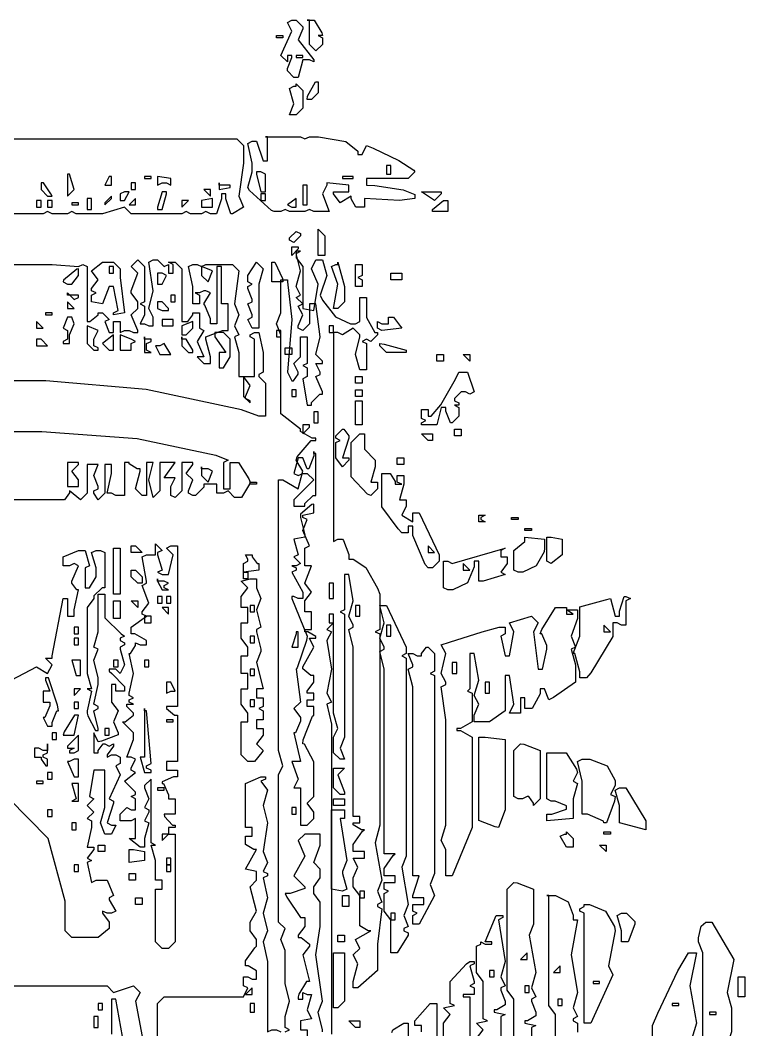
# Model space of a CAD drawing. Extents: x 97 to 264, y 28 to 329.
# Drawn here: x 252.47 to 264.09, y 194.24 to 210.43 of the extents above; entities that cross this region are included whole.
import ezdxf

# ---------------------------------------------------------------- set-up
doc = ezdxf.new("R2010")
doc.units = 0
doc.header["$MEASUREMENT"] = 0

msp = doc.modelspace()

# ---------------------------------------------------------------- linework, layer by layer
at = {"color": 32}
for points in [[(256.892, 210.432), (256.999, 210.326), (256.999, 210.292), (256.928, 210.115), (257.175, 209.797), (257.175, 209.762), (257.105, 209.797), (256.999, 209.797), (256.928, 209.514), (256.858, 209.514), (256.752, 209.62), (256.752, 209.656), (256.822, 209.833), (256.822, 209.867), (256.752, 209.867), (256.752, 209.762), (256.646, 209.867), (256.822, 210.256), (256.752, 210.396), (256.822, 210.432), (256.892, 210.432)], [(257.069, 210.432), (257.139, 210.432), (257.183, 210.432), (257.306, 210.229), (257.315, 210.185), (257.245, 210.185), (257.315, 210.149), (257.315, 210.043), (257.211, 209.939), (257.105, 210.043), (257.105, 210.432), (257.069, 210.432)], [(256.576, 210.185), (256.682, 210.185), (256.682, 210.149), (256.576, 210.149), (256.576, 210.185)], [(256.892, 209.833), (256.999, 209.833), (256.999, 209.867), (256.892, 209.867), (256.892, 209.833)], [(256.892, 209.41), (256.999, 209.303), (256.999, 209.021), (256.892, 208.915), (256.786, 208.915), (256.858, 209.091), (256.786, 209.338), (256.858, 209.374), (256.892, 209.374), (256.892, 209.41)], [(257.245, 209.444), (257.245, 209.267), (257.139, 209.161), (257.069, 209.161), (257.077, 209.215), (257.203, 209.444), (257.245, 209.444)], [(256.399, 208.562), (256.963, 208.562), (257.035, 208.528), (257.105, 208.562), (257.251, 208.562), (257.69, 208.487), (257.881, 208.332), (257.881, 208.279), (257.951, 208.279), (258.021, 208.421), (258.127, 208.377), (258.542, 208.183), (258.781, 208.025), (258.798, 207.998), (258.692, 207.892), (258.021, 207.892), (258.021, 207.786), (258.153, 207.778), (258.608, 207.712), (258.798, 207.636), (258.798, 207.61), (258.798, 207.574), (258.55, 207.54), (257.987, 207.574), (257.987, 207.433), (257.881, 207.433), (257.853, 207.433), (257.774, 207.566), (257.774, 207.61), (257.598, 207.504), (257.492, 207.646), (257.492, 207.68), (257.74, 207.68), (257.74, 207.786), (257.387, 207.822), (257.387, 207.786), (257.315, 207.646), (257.422, 207.363), (257.175, 207.363), (257.105, 207.397), (257.035, 207.363), (256.786, 207.363), (256.716, 207.397), (256.646, 207.363), (256.54, 207.363), (256.496, 207.381), (256.143, 207.698), (256.117, 207.75), (256.187, 207.998), (256.187, 208.139), (256.117, 208.456), (256.187, 208.492), (256.257, 208.492), (256.363, 208.175), (256.433, 208.175), (256.433, 208.562), (256.399, 208.562)], [(258.34, 207.963), (258.41, 207.963), (258.41, 208.103), (258.34, 208.103), (258.34, 207.963)], [(253.224, 207.927), (253.224, 207.61), (253.33, 207.716), (253.258, 207.963), (253.224, 207.963), (253.224, 207.927)], [(253.894, 207.927), (253.824, 207.786), (253.93, 207.786), (253.93, 207.927), (253.894, 207.927)], [(254.459, 207.892), (254.565, 207.892), (254.565, 207.927), (254.459, 207.927), (254.459, 207.892)], [(254.67, 207.927), (254.67, 207.786), (254.742, 207.822), (254.812, 207.822), (254.882, 207.786), (254.882, 207.892), (254.67, 207.927)], [(256.257, 207.998), (256.257, 207.963), (256.329, 207.68), (256.399, 207.68), (256.399, 207.963), (256.329, 207.998), (256.257, 207.998)], [(257.634, 207.892), (257.81, 207.892), (257.81, 207.927), (257.634, 207.927), (257.634, 207.892)], [(252.801, 207.822), (252.801, 207.716), (252.906, 207.61), (252.978, 207.61), (252.96, 207.646), (252.84, 207.822), (252.801, 207.822)], [(254.247, 207.822), (254.247, 207.716), (254.317, 207.716), (254.317, 207.822), (254.247, 207.822)], [(255.658, 207.822), (255.658, 207.716), (255.834, 207.75), (255.834, 207.786), (255.658, 207.786), (255.658, 207.822)], [(256.999, 207.469), (257.069, 207.469), (257.069, 207.786), (256.999, 207.786), (256.999, 207.469)], [(253.824, 207.504), (253.824, 207.469), (253.93, 207.574), (253.93, 207.61), (253.824, 207.504)], [(254.14, 207.68), (254.07, 207.646), (254.07, 207.54), (254.14, 207.54), (254.212, 207.68), (254.14, 207.68)], [(254.742, 207.68), (254.67, 207.433), (254.67, 207.397), (254.742, 207.397), (254.812, 207.646), (254.812, 207.68), (254.742, 207.68)], [(255.411, 207.716), (255.517, 207.61), (255.517, 207.716), (255.411, 207.716)], [(256.329, 207.54), (256.399, 207.54), (256.399, 207.646), (256.329, 207.646), (256.329, 207.54)], [(258.903, 207.68), (259.221, 207.68), (259.221, 207.646), (259.115, 207.54), (258.903, 207.68)], [(252.729, 207.433), (252.801, 207.433), (252.801, 207.54), (252.729, 207.54), (252.729, 207.433)], [(252.906, 207.433), (252.978, 207.433), (252.978, 207.54), (252.906, 207.54), (252.906, 207.433)], [(253.294, 207.469), (253.401, 207.469), (253.401, 207.504), (253.294, 207.504), (253.294, 207.469)], [(253.541, 207.397), (253.611, 207.397), (253.611, 207.574), (253.541, 207.574), (253.541, 207.397)], [(254.212, 207.469), (254.317, 207.469), (254.317, 207.574), (254.212, 207.469)], [(255.058, 207.54), (255.058, 207.433), (255.165, 207.54), (255.058, 207.54)], [(255.375, 207.54), (255.375, 207.433), (255.552, 207.433), (255.552, 207.574), (255.375, 207.54)], [(256.752, 207.469), (256.822, 207.433), (256.892, 207.433), (256.892, 207.574), (256.752, 207.469)], [(259.256, 207.54), (259.328, 207.54), (259.328, 207.363), (259.079, 207.363), (259.079, 207.397), (259.256, 207.54)], [(256.892, 207.045), (256.963, 207.01), (256.963, 206.974), (256.858, 206.868), (256.786, 206.904), (256.786, 206.94), (256.892, 207.045)], [(257.245, 207.081), (257.351, 206.974), (257.351, 206.658), (257.245, 206.658), (257.245, 207.081)], [(256.822, 206.798), (256.928, 206.798), (256.928, 206.764), (256.822, 206.658), (256.822, 206.798)], [(253.788, 206.551), (253.964, 206.551), (254.07, 206.445), (254.07, 206.305), (254.14, 205.74), (253.964, 205.705), (253.964, 205.74), (254.036, 205.776), (253.964, 206.163), (253.894, 206.163), (253.788, 205.882), (253.611, 205.916), (253.611, 206.022), (253.683, 206.058), (253.611, 206.092), (253.611, 206.128), (253.717, 206.269), (253.611, 206.411), (253.788, 206.551)], [(253.894, 206.375), (253.964, 206.375), (253.964, 206.481), (253.894, 206.481), (253.894, 206.375)], [(255.375, 206.481), (255.375, 206.339), (255.481, 206.235), (255.552, 206.411), (255.375, 206.481)], [(256.257, 206.551), (256.363, 206.445), (256.293, 206.199), (256.293, 205.493), (256.187, 205.493), (256.117, 205.633), (256.187, 205.669), (256.187, 205.705), (256.117, 205.882), (256.187, 205.916), (256.187, 205.952), (256.117, 206.128), (256.117, 206.163), (256.187, 206.199), (256.117, 206.235), (256.117, 206.339), (256.257, 206.551)], [(256.505, 206.551), (256.55, 206.551), (256.672, 206.288), (256.682, 206.235), (256.505, 206.235), (256.505, 206.551)], [(257.564, 206.551), (257.668, 206.163), (257.668, 205.916), (257.564, 205.81), (257.492, 205.81), (257.564, 206.199), (257.458, 206.481), (257.528, 206.515), (257.564, 206.515), (257.564, 206.551)], [(257.845, 206.515), (257.951, 206.515), (257.951, 206.339), (257.881, 206.305), (257.951, 206.269), (257.951, 206.163), (257.845, 206.163), (257.845, 206.515)], [(253.154, 206.235), (253.224, 206.199), (253.294, 206.199), (253.401, 206.339), (253.401, 206.445), (253.373, 206.437), (253.162, 206.261), (253.154, 206.235)], [(254.67, 206.375), (254.67, 206.199), (254.742, 206.199), (254.812, 206.339), (254.742, 206.375), (254.67, 206.375)], [(258.41, 206.375), (258.586, 206.375), (258.586, 206.269), (258.41, 206.269), (258.41, 206.375)], [(253.224, 206.058), (253.33, 205.952), (253.401, 205.986), (253.401, 206.022), (253.224, 206.022), (253.224, 206.058)], [(254.882, 205.916), (254.952, 205.916), (254.952, 206.022), (254.882, 206.022), (254.882, 205.916)], [(253.224, 205.916), (253.224, 205.81), (253.33, 205.81), (253.224, 205.916)], [(254.67, 205.916), (254.67, 205.81), (254.742, 205.776), (254.846, 205.776), (254.846, 205.81), (254.742, 205.916), (254.67, 205.916)], [(252.871, 205.705), (252.978, 205.705), (252.978, 205.74), (252.871, 205.74), (252.871, 205.705)], [(253.224, 205.669), (253.154, 205.493), (253.224, 205.457), (253.224, 205.317), (253.154, 205.281), (253.154, 205.246), (253.258, 205.246), (253.258, 205.387), (253.33, 205.563), (253.294, 205.669), (253.224, 205.669)], [(258.41, 205.669), (258.454, 205.669), (258.568, 205.521), (258.586, 205.493), (258.269, 205.457), (258.197, 205.493), (258.197, 205.599), (258.269, 205.563), (258.374, 205.563), (258.374, 205.669), (258.41, 205.669)], [(252.729, 205.599), (252.729, 205.493), (252.835, 205.493), (252.729, 205.599)], [(253.541, 205.529), (253.541, 205.246), (253.647, 205.14), (253.717, 205.14), (253.717, 205.176), (253.647, 205.21), (253.647, 205.317), (253.717, 205.457), (253.541, 205.529)], [(254.742, 205.529), (254.918, 205.529), (254.918, 205.633), (254.742, 205.633), (254.742, 205.529)], [(255.058, 205.529), (255.058, 205.387), (255.129, 205.387), (255.235, 205.493), (255.235, 205.599), (255.058, 205.529)], [(257.422, 205.423), (257.492, 205.423), (257.492, 205.529), (257.422, 205.529), (257.422, 205.423)], [(253.788, 205.246), (253.894, 205.14), (253.964, 205.14), (253.964, 205.387), (253.788, 205.246)], [(254.07, 205.387), (254.07, 205.14), (254.247, 205.14), (254.247, 205.246), (254.317, 205.281), (254.247, 205.317), (254.07, 205.387)], [(254.459, 205.353), (254.459, 205.104), (254.565, 205.104), (254.493, 205.14), (254.493, 205.246), (254.565, 205.281), (254.565, 205.317), (254.459, 205.317), (254.459, 205.353)], [(255.058, 205.353), (255.058, 205.21), (255.165, 205.104), (255.235, 205.104), (255.235, 205.14), (255.129, 205.317), (255.058, 205.317), (255.058, 205.353)], [(255.588, 205.387), (255.588, 205.353), (255.764, 205.104), (255.658, 205.104), (255.658, 204.858), (255.728, 204.858), (255.834, 205.034), (255.834, 205.317), (255.728, 205.423), (255.588, 205.423), (255.588, 205.387)], [(256.576, 205.353), (256.646, 205.353), (256.646, 205.457), (256.576, 205.457), (256.576, 205.353)], [(252.729, 205.317), (252.729, 205.21), (252.906, 205.21), (252.801, 205.317), (252.729, 205.317)], [(254.635, 205.21), (254.706, 205.07), (254.882, 205.07), (254.776, 205.246), (254.706, 205.21), (254.635, 205.21)], [(256.716, 205.176), (256.822, 205.176), (256.822, 205.07), (256.716, 205.07), (256.716, 205.176)], [(258.233, 205.246), (258.304, 205.238), (258.656, 205.139), (258.656, 205.104), (258.34, 205.104), (258.233, 205.21), (258.233, 205.246)], [(259.151, 205.07), (259.256, 205.07), (259.256, 204.964), (259.151, 204.964), (259.151, 205.07)], [(259.574, 205.07), (259.68, 205.07), (259.68, 204.964), (259.574, 205.07)], [(256.046, 204.717), (256.046, 204.399), (256.153, 204.294), (256.153, 204.329), (256.081, 204.365), (256.081, 204.399), (256.153, 204.575), (256.046, 204.717)], [(257.845, 204.717), (257.951, 204.717), (257.951, 204.611), (257.845, 204.611), (257.845, 204.717)], [(259.644, 204.788), (259.751, 204.471), (259.68, 204.435), (259.608, 204.471), (259.538, 204.471), (259.432, 204.365), (259.432, 204.329), (259.504, 204.294), (259.504, 204.258), (259.432, 204.258), (259.504, 204.222), (259.504, 204.082), (259.398, 203.976), (259.37, 203.976), (259.292, 204.162), (259.292, 204.222), (259.221, 204.222), (259.151, 203.942), (258.903, 203.942), (258.903, 203.976), (258.975, 204.012), (258.903, 204.046), (258.903, 204.188), (259.009, 204.188), (259.009, 204.082), (259.06, 204.082), (259.216, 204.264), (259.45, 204.673), (259.504, 204.788), (259.644, 204.788)], [(256.822, 204.505), (256.822, 204.399), (256.892, 204.399), (256.892, 204.505), (256.822, 204.505)], [(257.845, 204.505), (257.951, 204.505), (257.951, 204.399), (257.845, 204.399), (257.845, 204.505)], [(257.845, 204.329), (257.951, 204.329), (257.951, 203.942), (257.845, 203.942), (257.845, 204.329)], [(257.175, 203.976), (257.245, 203.976), (257.245, 204.152), (257.175, 204.152), (257.175, 203.976)], [(256.999, 203.942), (256.999, 203.799), (257.105, 203.906), (257.105, 203.942), (256.999, 203.942)], [(257.634, 203.87), (257.66, 203.87), (257.74, 203.765), (257.74, 203.729), (257.634, 203.412), (257.74, 203.412), (257.74, 203.376), (257.634, 203.27), (257.528, 203.412), (257.528, 203.659), (257.598, 203.693), (257.528, 203.729), (257.528, 203.765), (257.634, 203.87)], [(259.432, 203.87), (259.538, 203.87), (259.538, 203.765), (259.432, 203.765), (259.432, 203.87)], [(257.917, 203.799), (257.987, 203.799), (257.987, 203.553), (258.163, 203.376), (258.163, 203.27), (258.093, 203.024), (258.197, 203.024), (258.197, 202.917), (258.093, 202.811), (258.039, 202.829), (257.774, 203.108), (257.774, 203.2), (257.774, 203.659), (257.917, 203.799)], [(258.903, 203.799), (259.079, 203.799), (259.079, 203.693), (259.009, 203.693), (258.903, 203.799)], [(257.175, 203.517), (257.175, 203.447), (257.095, 203.236), (257.069, 203.236), (256.999, 203.412), (256.928, 203.412), (256.858, 203.164), (256.928, 203.13), (256.999, 203.164), (257.069, 203.164), (257.175, 203.06), (256.858, 202.741), (256.858, 202.635), (257.035, 202.635), (257.035, 202.679), (257.167, 202.811), (257.211, 202.811), (257.211, 203.483), (257.175, 203.483), (257.175, 203.517)], [(258.516, 203.412), (258.622, 203.412), (258.622, 203.306), (258.516, 203.306), (258.516, 203.412)], [(253.224, 203.34), (253.224, 202.953), (253.401, 202.953), (253.401, 203.06), (253.294, 203.2), (253.401, 203.306), (253.401, 203.34), (253.224, 203.34)], [(255.375, 203.27), (255.375, 203.13), (255.481, 203.024), (255.552, 203.2), (255.481, 203.236), (255.375, 203.236), (255.375, 203.27)], [(258.304, 203.164), (258.374, 203.164), (258.4, 203.164), (258.48, 203.032), (258.48, 202.988), (258.586, 202.988), (258.516, 203.024), (258.516, 203.13), (258.622, 203.13), (258.622, 202.988), (258.55, 202.741), (258.656, 202.741), (258.656, 202.635), (258.586, 202.494), (258.763, 202.388), (258.763, 202.53), (258.869, 202.53), (259.185, 201.859), (259.185, 201.753), (259.079, 201.648), (259.009, 201.648), (258.965, 201.702), (258.763, 202.165), (258.763, 202.318), (258.692, 202.318), (258.692, 202.212), (258.586, 202.212), (258.532, 202.274), (258.269, 202.625), (258.269, 202.741), (258.269, 203.164), (258.304, 203.164)], [(256.153, 203.024), (256.257, 203.024), (256.257, 202.988), (256.153, 202.988), (256.153, 203.024)], [(256.963, 202.458), (257.035, 202.178), (257.035, 202.142), (256.858, 202.106), (256.928, 201.859), (256.858, 201.825), (256.963, 201.719), (256.892, 201.683), (256.822, 201.683), (256.892, 201.648), (256.892, 201.613), (256.822, 201.577), (256.999, 201.26), (256.999, 201.154), (256.928, 201.154), (256.858, 201.19), (256.822, 201.19), (256.822, 201.154), (257.069, 200.554), (257.059, 200.484), (256.909, 200.043), (256.892, 200.025), (256.963, 199.496), (256.858, 199.39), (256.963, 199.249), (256.963, 199.189), (256.884, 199.003), (256.858, 199.003), (256.963, 198.544), (256.822, 198.544), (256.928, 198.261), (256.858, 198.121), (256.963, 198.121), (256.963, 197.52), (257.069, 197.52), (257.175, 197.626), (257.175, 197.732), (257.069, 197.872), (257.175, 197.979), (257.175, 198.438), (257.175, 198.535), (257.025, 198.818), (256.999, 198.826), (257.007, 198.888), (257.157, 199.267), (257.175, 199.283), (257.175, 199.426), (257.069, 199.426), (257.069, 199.532), (257.175, 199.532), (257.175, 199.636), (257.069, 199.636), (257.069, 199.672), (257.175, 199.813), (257.175, 199.919), (257.131, 199.919), (256.999, 200.026), (256.999, 200.061), (257.175, 200.378), (257.105, 200.518), (257.211, 200.518), (257.211, 200.546), (257.079, 200.624), (257.035, 200.624), (257.035, 200.66), (257.139, 200.66), (257.139, 200.943), (257.035, 200.943), (257.035, 201.119), (257.139, 201.26), (257.035, 201.4), (257.139, 201.683), (257.035, 201.683), (257.035, 201.965), (257.105, 202.001), (256.999, 202.248), (257.069, 202.424), (256.999, 202.458), (256.999, 202.494), (257.175, 202.53), (257.175, 202.671), (257.147, 202.663), (256.963, 202.51), (256.963, 202.458)], [(259.821, 202.494), (259.927, 202.494), (259.857, 202.458), (259.857, 202.424), (259.927, 202.388), (259.821, 202.388), (259.821, 202.494)], [(260.35, 202.458), (260.456, 202.458), (260.456, 202.424), (260.35, 202.424), (260.35, 202.458)], [(260.562, 202.282), (260.667, 202.282), (260.667, 202.248), (260.562, 202.248), (260.562, 202.282)], [(260.562, 202.142), (260.879, 202.106), (260.879, 201.965), (260.87, 201.905), (260.745, 201.679), (260.528, 201.577), (260.456, 201.577), (260.386, 201.613), (260.386, 201.929), (260.562, 202.071), (260.562, 202.142)], [(260.915, 202.142), (260.985, 202.142), (261.162, 202.106), (261.162, 201.859), (260.985, 201.719), (260.915, 201.753), (260.915, 202.142)], [(253.964, 201.965), (254.07, 201.965), (254.07, 201.224), (253.964, 201.224), (253.964, 201.965)], [(254.635, 202.035), (254.742, 201.929), (254.67, 201.895), (254.67, 201.859), (254.742, 201.613), (254.67, 201.577), (254.742, 201.542), (254.846, 201.542), (254.918, 201.859), (254.812, 201.965), (254.882, 202.001), (254.988, 202.001), (254.988, 199.426), (254.812, 199.426), (254.812, 199.391), (254.944, 199.283), (254.988, 199.283), (254.988, 198.544), (254.812, 198.544), (254.812, 198.402), (254.988, 198.402), (254.988, 198.297), (254.926, 198.297), (254.742, 198.218), (254.742, 198.191), (254.768, 198.191), (254.846, 198.006), (254.846, 197.944), (254.952, 197.944), (254.952, 197.696), (254.776, 197.696), (254.784, 197.662), (254.909, 197.52), (254.952, 197.52), (254.952, 197.485), (254.846, 197.485), (254.846, 197.379), (254.952, 197.379), (254.952, 195.651), (254.846, 195.545), (254.742, 195.545), (254.635, 195.651), (254.635, 196.497), (254.742, 196.497), (254.742, 196.638), (254.635, 196.638), (254.635, 196.956), (254.565, 197.203), (254.635, 197.203), (254.565, 197.239), (254.565, 198.261), (254.459, 198.155), (254.459, 198.121), (254.529, 197.944), (254.459, 197.802), (254.529, 197.768), (254.529, 197.732), (254.459, 197.592), (254.529, 197.556), (254.459, 197.309), (254.459, 197.167), (254.389, 197.167), (254.212, 197.309), (254.317, 197.309), (254.317, 197.626), (254.247, 197.592), (254.07, 197.592), (254.07, 197.696), (254.176, 197.802), (254.247, 197.768), (254.317, 197.768), (254.317, 197.944), (254.247, 197.979), (254.317, 198.015), (254.317, 198.049), (254.14, 198.225), (254.317, 198.367), (254.247, 198.402), (254.247, 198.438), (254.317, 198.578), (254.247, 198.614), (254.176, 198.614), (254.283, 198.896), (254.283, 199.003), (254.106, 199.179), (254.15, 199.179), (254.283, 199.285), (254.283, 199.319), (254.176, 199.426), (254.176, 199.46), (254.283, 199.46), (254.212, 199.496), (254.212, 199.532), (254.283, 199.566), (254.212, 199.602), (254.212, 199.636), (254.283, 199.955), (254.212, 200.272), (254.238, 200.272), (254.317, 200.404), (254.317, 200.448), (254.389, 200.414), (254.493, 200.414), (254.493, 200.448), (254.493, 200.484), (254.307, 200.59), (254.247, 200.59), (254.247, 200.695), (254.493, 200.871), (254.423, 200.907), (254.423, 200.943), (254.529, 201.083), (254.423, 201.366), (254.493, 201.4), (254.493, 201.436), (254.423, 201.825), (254.493, 201.859), (254.635, 201.859), (254.635, 202.035)], [(254.247, 202.001), (254.317, 202.001), (254.423, 201.895), (254.247, 201.895), (254.247, 202.001)], [(259.009, 202.001), (259.009, 201.895), (259.115, 201.895), (259.009, 202.001)], [(260.244, 201.965), (260.174, 201.929), (260.174, 201.825), (260.28, 201.825), (260.28, 201.719), (260.174, 201.577), (260.244, 201.542), (259.891, 201.436), (259.821, 201.436), (259.821, 201.753), (259.751, 201.753), (259.751, 201.666), (259.644, 201.406), (259.406, 201.296), (259.328, 201.296), (259.256, 201.33), (259.256, 201.753), (259.328, 201.753), (259.398, 201.719), (260.244, 201.965)], [(256.081, 201.859), (256.187, 201.859), (256.187, 201.825), (256.266, 201.719), (256.293, 201.719), (256.293, 201.613), (256.046, 201.577), (256.046, 201.719), (256.117, 201.753), (256.117, 201.789), (256.081, 201.859)], [(254.247, 201.613), (254.317, 201.613), (254.423, 201.506), (254.423, 201.4), (254.353, 201.4), (254.247, 201.506), (254.247, 201.613)], [(259.574, 201.719), (259.574, 201.613), (259.68, 201.613), (259.574, 201.719)], [(254.67, 201.472), (254.67, 201.436), (254.742, 201.296), (254.846, 201.296), (254.776, 201.33), (254.776, 201.366), (254.846, 201.4), (254.776, 201.436), (254.67, 201.436), (254.67, 201.472)], [(256.153, 201.472), (256.257, 201.472), (256.257, 201.33), (256.329, 201.154), (256.257, 200.977), (256.329, 200.695), (256.257, 200.66), (256.257, 200.624), (256.329, 200.342), (256.329, 200.308), (256.257, 200.131), (256.363, 199.708), (256.257, 199.708), (256.257, 199.566), (256.363, 199.566), (256.363, 199.426), (256.293, 199.39), (256.363, 199.355), (256.363, 199.213), (256.257, 199.213), (256.257, 199.073), (256.363, 199.073), (256.363, 198.967), (256.257, 198.826), (256.363, 198.72), (256.345, 198.686), (256.226, 198.544), (256.187, 198.544), (256.117, 198.544), (256.01, 198.65), (256.01, 199.179), (256.117, 199.179), (256.117, 199.319), (256.01, 199.46), (256.01, 199.708), (256.117, 199.708), (256.117, 199.955), (256.01, 199.955), (256.01, 200.237), (256.117, 200.237), (256.117, 200.378), (256.01, 200.518), (256.01, 200.767), (256.117, 200.767), (256.117, 201.013), (256.01, 201.013), (256.01, 201.19), (256.117, 201.33), (256.01, 201.436), (256.153, 201.472)], [(256.046, 201.577), (256.117, 201.577), (256.117, 201.472), (256.046, 201.472), (256.046, 201.577)], [(257.422, 201.154), (257.492, 201.154), (257.492, 201.4), (257.422, 201.4), (257.422, 201.154)], [(253.964, 201.119), (254.07, 201.119), (254.07, 200.837), (253.964, 200.837), (253.964, 201.119)], [(254.247, 201.119), (254.353, 201.119), (254.353, 201.013), (254.247, 201.119)], [(254.67, 201.083), (254.742, 201.083), (254.742, 201.19), (254.67, 201.19), (254.67, 201.083)], [(254.812, 201.083), (254.882, 201.083), (254.882, 201.19), (254.812, 201.19), (254.812, 201.083)], [(262.184, 201.19), (262.254, 201.154), (262.184, 201.119), (262.184, 200.731), (262.114, 200.731), (262.044, 200.767), (261.973, 200.767), (261.973, 200.546), (261.619, 199.964), (261.549, 199.885), (261.444, 199.885), (261.444, 199.982), (261.364, 200.272), (261.338, 200.272), (261.444, 200.554), (261.444, 200.977), (261.444, 201.021), (261.857, 201.137), (261.938, 201.154), (262.008, 200.871), (262.078, 200.871), (262.078, 200.951), (262.157, 201.19), (262.184, 201.19)], [(254.742, 201.013), (254.846, 200.907), (254.846, 201.013), (254.742, 201.013)], [(256.153, 200.943), (256.223, 200.943), (256.223, 201.047), (256.153, 201.047), (256.153, 200.943)], [(257.845, 200.871), (257.917, 200.871), (257.917, 201.047), (257.845, 201.047), (257.845, 200.871)], [(258.233, 201.047), (258.34, 201.047), (258.656, 200.378), (258.656, 200.272), (258.586, 200.237), (258.656, 200.201), (258.656, 197.026), (258.586, 196.85), (258.692, 196.251), (258.622, 196.074), (258.692, 195.898), (258.622, 195.862), (258.622, 195.828), (258.692, 195.792), (258.692, 195.756), (258.516, 195.475), (258.41, 195.475), (258.41, 196.004), (258.304, 196.144), (258.304, 196.427), (258.374, 196.461), (258.304, 196.497), (258.304, 196.603), (258.48, 196.603), (258.48, 196.71), (258.304, 196.71), (258.304, 196.744), (258.304, 196.824), (258.452, 197.036), (258.48, 197.062), (258.304, 197.062), (258.304, 200.025), (258.233, 200.308), (258.304, 200.342), (258.304, 200.378), (258.233, 200.518), (258.304, 200.767), (258.233, 201.047)], [(261.232, 200.977), (261.408, 200.977), (261.408, 200.837), (261.302, 200.554), (261.372, 200.378), (261.302, 200.342), (261.372, 200.095), (261.372, 199.813), (261.372, 199.813), (261.02, 199.567), (260.949, 199.532), (260.879, 199.708), (260.809, 199.708), (260.809, 199.63), (260.677, 199.39), (260.633, 199.39), (260.562, 199.39), (260.562, 199.566), (260.49, 199.566), (260.49, 199.319), (260.314, 199.319), (260.386, 199.46), (260.314, 199.919), (260.244, 199.919), (260.244, 199.355), (259.997, 199.179), (259.751, 199.179), (259.751, 199.283), (259.821, 199.46), (259.751, 199.602), (259.821, 199.849), (259.751, 200.272), (259.68, 200.272), (259.68, 199.708), (259.644, 199.672), (259.715, 199.636), (259.715, 199.213), (259.715, 199.179), (259.529, 199.073), (259.468, 199.073), (259.468, 199.037), (259.529, 199.037), (259.715, 198.932), (259.715, 198.896), (259.715, 197.485), (259.398, 196.71), (259.292, 196.71), (259.292, 197.133), (259.221, 197.273), (259.292, 197.52), (259.292, 199.213), (259.221, 199.742), (259.292, 199.778), (259.292, 199.813), (259.221, 199.955), (259.292, 200.272), (259.221, 200.414), (259.354, 200.458), (259.877, 200.62), (260.152, 200.695), (260.244, 200.695), (260.244, 200.59), (260.174, 200.554), (260.244, 200.237), (260.314, 200.237), (260.386, 200.624), (260.314, 200.767), (260.667, 200.871), (260.773, 200.767), (260.703, 200.624), (260.773, 200.025), (260.843, 200.025), (260.915, 200.342), (260.915, 200.404), (260.835, 200.59), (260.809, 200.59), (260.835, 200.66), (261.053, 201.013), (261.126, 201.013), (261.232, 201.013), (261.232, 200.907), (261.338, 200.907), (261.232, 200.977)], [(254.459, 200.767), (254.565, 200.767), (254.565, 200.871), (254.459, 200.871), (254.459, 200.767)], [(257.422, 200.767), (257.492, 200.767), (257.492, 200.907), (257.422, 200.907), (257.422, 200.767)], [(253.33, 200.59), (253.401, 200.59), (253.401, 200.695), (253.33, 200.695), (253.33, 200.59)], [(258.34, 200.554), (258.41, 200.554), (258.41, 200.731), (258.34, 200.731), (258.34, 200.554)], [(261.831, 200.731), (261.831, 200.624), (261.938, 200.624), (261.831, 200.731)], [(253.33, 200.414), (253.401, 200.414), (253.401, 200.518), (253.33, 200.518), (253.33, 200.414)], [(256.153, 200.448), (256.223, 200.448), (256.223, 200.554), (256.153, 200.554), (256.153, 200.448)], [(256.892, 200.59), (256.822, 200.378), (256.928, 200.378), (256.928, 200.624), (256.892, 200.624), (256.892, 200.59)], [(259.009, 200.378), (259.115, 200.272), (259.115, 199.989), (259.045, 199.955), (259.115, 199.919), (259.115, 196.744), (259.045, 196.567), (259.115, 196.391), (258.869, 195.932), (258.763, 195.932), (258.763, 196.074), (258.833, 196.108), (258.763, 196.144), (258.763, 196.251), (258.939, 196.251), (258.939, 196.357), (258.763, 196.357), (258.763, 196.391), (258.869, 196.71), (258.763, 196.71), (258.763, 199.742), (258.692, 200.025), (258.763, 200.061), (258.763, 200.095), (258.692, 200.272), (258.763, 200.272), (258.833, 200.237), (258.903, 200.237), (258.903, 200.273), (258.982, 200.378), (259.009, 200.378)], [(253.294, 200.165), (253.365, 199.919), (253.435, 199.919), (253.435, 200.165), (253.294, 200.165)], [(253.964, 200.061), (254.036, 200.061), (254.036, 200.165), (253.964, 200.165), (253.964, 200.061)], [(254.459, 200.061), (254.529, 200.061), (254.529, 200.165), (254.459, 200.165), (254.459, 200.061)], [(256.153, 199.919), (256.223, 199.919), (256.223, 200.025), (256.153, 200.025), (256.153, 199.919)], [(259.398, 199.955), (259.468, 199.955), (259.468, 200.131), (259.398, 200.131), (259.398, 199.955)], [(252.871, 199.885), (252.871, 199.849), (252.942, 199.672), (252.835, 199.672), (252.835, 199.496), (252.942, 199.496), (252.942, 199.435), (252.862, 199.249), (252.835, 199.249), (252.906, 199.107), (252.978, 199.107), (252.978, 199.169), (253.056, 199.355), (253.082, 199.355), (253.064, 199.444), (252.92, 199.885), (252.871, 199.885)], [(253.33, 199.708), (253.33, 199.602), (253.435, 199.708), (253.33, 199.708)], [(254.812, 199.813), (254.812, 199.636), (254.882, 199.672), (254.952, 199.672), (254.882, 199.813), (254.812, 199.813)], [(259.927, 199.636), (259.997, 199.636), (259.997, 199.813), (259.927, 199.813), (259.927, 199.636)], [(256.153, 199.426), (256.223, 199.426), (256.223, 199.532), (256.153, 199.532), (256.153, 199.426)], [(253.33, 199.39), (253.401, 199.39), (253.401, 199.496), (253.33, 199.496), (253.33, 199.39)], [(254.459, 199.39), (254.459, 198.614), (254.389, 198.614), (254.459, 198.367), (254.565, 198.367), (254.565, 198.402), (254.493, 198.438), (254.493, 198.473), (254.565, 198.508), (254.493, 199.355), (254.459, 199.355), (254.459, 199.39)], [(253.154, 198.967), (253.33, 198.967), (253.401, 199.283), (253.339, 199.283), (253.17, 199.02), (253.154, 198.967)], [(254.812, 199.179), (254.918, 199.179), (254.918, 199.213), (254.812, 199.213), (254.812, 199.179)], [(253.824, 199.073), (253.824, 198.967), (253.894, 198.967), (253.894, 199.073), (253.824, 199.073)], [(252.978, 198.896), (253.048, 198.896), (253.048, 199.003), (252.978, 199.003), (252.978, 198.896)], [(253.224, 198.79), (253.224, 198.754), (253.33, 198.754), (253.258, 198.72), (253.258, 198.684), (253.33, 198.684), (253.401, 198.72), (253.401, 198.967), (253.224, 198.79)], [(259.821, 198.931), (259.927, 198.931), (260.244, 198.896), (260.244, 197.768), (260.138, 197.485), (260.084, 197.495), (259.821, 197.594), (259.821, 197.626), (259.821, 198.931)], [(252.906, 198.826), (252.906, 198.72), (252.835, 198.72), (252.765, 198.754), (252.695, 198.754), (252.695, 198.614), (252.801, 198.614), (252.801, 198.579), (252.88, 198.473), (252.906, 198.473), (252.906, 198.578), (252.835, 198.614), (252.835, 198.65), (252.906, 198.684), (252.906, 198.826)], [(260.49, 198.826), (260.543, 198.818), (260.809, 198.719), (260.809, 198.684), (260.809, 197.944), (260.703, 197.838), (260.703, 197.874), (260.623, 197.979), (260.597, 197.979), (260.526, 197.944), (260.456, 197.944), (260.386, 197.979), (260.386, 198.72), (260.49, 198.826)], [(253.224, 198.544), (253.33, 198.297), (253.401, 198.297), (253.401, 198.578), (253.33, 198.578), (253.258, 198.544), (253.224, 198.544)], [(260.915, 198.684), (261.162, 198.684), (261.222, 198.684), (261.39, 198.421), (261.408, 198.367), (261.338, 198.225), (261.408, 198.191), (261.338, 197.944), (261.338, 197.626), (260.915, 197.592), (260.915, 197.696), (260.993, 197.696), (261.232, 197.776), (261.232, 197.802), (261.232, 197.83), (261.046, 197.908), (260.985, 197.908), (260.915, 197.944), (260.915, 198.684)], [(261.515, 198.578), (261.606, 198.578), (261.88, 198.473), (262.008, 198.235), (262.008, 198.155), (261.938, 198.015), (262.008, 197.979), (261.998, 197.908), (261.873, 197.556), (261.831, 197.556), (261.822, 197.583), (261.564, 197.696), (261.479, 197.696), (261.479, 198.225), (261.408, 198.544), (261.479, 198.578), (261.515, 198.578)], [(252.906, 198.261), (252.978, 198.261), (252.978, 198.367), (252.906, 198.367), (252.906, 198.261)], [(257.492, 198.438), (257.668, 198.438), (257.564, 198.331), (257.668, 198.049), (257.668, 198.015), (257.598, 198.015), (257.492, 198.121), (257.492, 198.438)], [(252.729, 198.191), (252.835, 198.191), (252.835, 198.225), (252.729, 198.225), (252.729, 198.191)], [(253.294, 198.191), (253.365, 197.944), (253.294, 197.908), (253.401, 197.908), (253.401, 198.191), (253.294, 198.191)], [(254.67, 198.085), (254.776, 198.085), (254.776, 198.121), (254.67, 198.121), (254.67, 198.085)], [(262.184, 198.121), (262.503, 197.592), (262.503, 197.449), (262.078, 197.556), (262.078, 197.838), (262.008, 198.085), (262.078, 198.121), (262.184, 198.121)], [(257.492, 197.944), (257.668, 197.944), (257.668, 197.838), (257.492, 197.838), (257.492, 197.944)], [(252.906, 197.662), (252.978, 197.662), (252.978, 197.768), (252.906, 197.768), (252.906, 197.662)], [(256.822, 197.696), (256.892, 197.696), (256.892, 197.802), (256.822, 197.802), (256.822, 197.696)], [(257.492, 197.768), (257.668, 197.768), (257.668, 197.626), (257.598, 197.626), (257.704, 196.956), (257.634, 196.78), (257.634, 196.744), (257.704, 196.497), (257.634, 196.461), (257.458, 196.497), (257.458, 197.768), (257.492, 197.768)], [(253.294, 197.449), (253.365, 197.449), (253.365, 197.556), (253.294, 197.556), (253.294, 197.449)], [(261.232, 197.415), (261.338, 197.309), (261.338, 197.167), (261.232, 197.167), (261.126, 197.343), (261.196, 197.379), (261.232, 197.379), (261.232, 197.415)], [(261.831, 197.415), (261.938, 197.415), (261.938, 197.379), (261.831, 197.379), (261.831, 197.415)], [(254.742, 197.379), (254.742, 197.273), (254.846, 197.379), (254.742, 197.379)], [(253.717, 197.203), (253.824, 197.203), (253.824, 197.097), (253.717, 197.097), (253.717, 197.203)], [(254.212, 197.133), (254.283, 197.133), (254.459, 197.097), (254.459, 196.956), (254.212, 196.92), (254.212, 197.133)], [(261.761, 197.203), (261.867, 197.203), (261.867, 197.097), (261.761, 197.203)], [(254.812, 196.886), (254.882, 196.886), (254.882, 196.99), (254.812, 196.99), (254.812, 196.886)], [(253.33, 196.78), (253.401, 196.78), (253.401, 196.886), (253.33, 196.886), (253.33, 196.78)], [(254.812, 196.78), (254.882, 196.78), (254.882, 196.886), (254.812, 196.886), (254.812, 196.78)], [(254.212, 196.744), (254.317, 196.744), (254.317, 196.638), (254.212, 196.638), (254.212, 196.744)], [(257.917, 196.357), (257.987, 196.357), (257.987, 196.461), (257.917, 196.461), (257.917, 196.357)], [(254.317, 196.357), (254.423, 196.357), (254.423, 196.251), (254.317, 196.251), (254.317, 196.357)], [(257.634, 196.391), (257.74, 196.391), (257.74, 196.215), (257.634, 196.215), (257.634, 196.391)], [(258.41, 196.004), (258.48, 196.004), (258.48, 196.108), (258.41, 196.108), (258.41, 196.004)], [(261.515, 196.251), (261.598, 196.251), (261.854, 196.144), (261.998, 195.898), (262.008, 195.828), (261.902, 195.263), (261.973, 195.122), (261.621, 194.345), (261.515, 194.345), (261.515, 196.108), (261.444, 196.144), (261.444, 196.18), (261.515, 196.215), (261.515, 196.251)], [(262.15, 196.108), (262.194, 196.108), (262.326, 195.976), (262.326, 195.932), (262.22, 195.651), (262.114, 195.651), (262.114, 195.828), (262.044, 196.074), (262.114, 196.108), (262.15, 196.108)], [(263.489, 195.968), (263.561, 195.968), (263.914, 195.369), (263.808, 194.84), (263.878, 194.593), (263.878, 194.204), (263.631, 193.463), (263.525, 193.463), (263.525, 193.543), (263.435, 193.765), (263.419, 193.781), (263.419, 195.475), (263.349, 195.651), (263.349, 195.714), (263.391, 195.903), (263.464, 195.968), (263.489, 195.968)], [(257.564, 195.756), (257.668, 195.756), (257.668, 195.651), (257.564, 195.651), (257.564, 195.756)], [(257.492, 195.475), (257.668, 195.475), (257.668, 194.697), (257.564, 194.593), (257.492, 194.593), (257.492, 195.475)], [(260.49, 195.369), (260.597, 195.369), (260.597, 195.475), (260.49, 195.369)], [(259.997, 195.192), (259.997, 195.086), (260.067, 195.086), (260.067, 195.192), (259.997, 195.192)], [(261.02, 195.156), (261.126, 195.156), (261.126, 195.263), (261.02, 195.156)], [(261.655, 194.98), (261.761, 194.98), (261.761, 195.016), (261.655, 195.016), (261.655, 194.98)], [(263.984, 195.086), (264.09, 195.086), (264.09, 194.769), (263.984, 194.769), (263.984, 195.086)], [(256.081, 194.804), (256.187, 194.804), (256.187, 194.91), (256.081, 194.804)], [(260.562, 194.84), (260.633, 194.84), (260.633, 194.946), (260.562, 194.946), (260.562, 194.84)], [(253.717, 194.557), (253.788, 194.557), (253.788, 194.663), (253.717, 194.663), (253.717, 194.557)], [(256.153, 194.521), (256.223, 194.521), (256.223, 194.663), (256.153, 194.663), (256.153, 194.521)], [(261.092, 194.627), (261.162, 194.627), (261.162, 194.733), (261.092, 194.733), (261.092, 194.627)], [(262.926, 194.627), (263.032, 194.627), (263.032, 194.663), (262.926, 194.663), (262.926, 194.627)], [(263.525, 194.487), (263.631, 194.487), (263.631, 194.521), (263.525, 194.521), (263.525, 194.487)], [(253.647, 194.274), (253.717, 194.274), (253.717, 194.451), (253.647, 194.451), (253.647, 194.274)], [(257.74, 194.381), (257.917, 194.381), (257.917, 194.274), (257.845, 194.274), (257.74, 194.381)]]:
    msp.add_lwpolyline(points, close=True, dxfattribs=at)
for points in [[(249.731, 208.528), (255.94, 208.528), (256.046, 208.421), (256.046, 208.139), (255.976, 207.61), (256.046, 207.433), (255.87, 207.327), (255.843, 207.327), (255.764, 207.567), (255.764, 207.646), (255.694, 207.646), (255.694, 207.567), (255.614, 207.327), (255.588, 207.327), (255.517, 207.327), (255.447, 207.363), (255.375, 207.327), (255.199, 207.327), (255.129, 207.363), (255.058, 207.327), (254.247, 207.327), (254.14, 207.433), (253.788, 207.327), (253.365, 207.327), (253.294, 207.363), (253.224, 207.327), (252.978, 207.327), (252.906, 207.363), (252.835, 207.327), (250.119, 207.327)], [(256.716, 194.204), (256.786, 194.24), (256.716, 194.274), (256.716, 194.451), (256.786, 194.697), (256.716, 194.98), (256.716, 195.509), (256.646, 195.685), (256.716, 195.862), (256.61, 195.968), (256.61, 198.331), (256.682, 198.473), (256.61, 198.72), (256.61, 203.06), (256.682, 203.06), (256.928, 202.917), (256.999, 203.2), (256.892, 203.376), (256.909, 203.43), (257.135, 203.693), (257.211, 203.693), (257.211, 203.729), (257.149, 203.729), (256.963, 203.835), (256.963, 203.87), (256.646, 204.118), (256.646, 205.387), (256.576, 205.563), (256.646, 205.74), (256.646, 206.269), (256.752, 206.269), (256.752, 206.235), (256.822, 205.633), (256.752, 204.788), (256.822, 204.647), (256.848, 204.647), (256.928, 204.753), (256.928, 204.788), (256.858, 204.928), (256.963, 205.034), (256.963, 205.353), (257.069, 205.353), (257.069, 204.928), (256.999, 204.894), (257.069, 204.858), (257.069, 204.717), (256.999, 204.681), (257.069, 204.258), (257.139, 204.258), (257.139, 204.302), (257.271, 204.435), (257.315, 204.435), (257.315, 204.471), (257.211, 204.717), (257.281, 204.752), (257.281, 204.788), (257.211, 204.928), (257.315, 204.928), (257.315, 204.964), (257.211, 205.07), (257.281, 205.353), (257.211, 205.882), (257.105, 205.882), (257.105, 205.563), (256.999, 205.457), (256.928, 205.493), (256.928, 205.529), (256.999, 205.705), (256.928, 205.846), (256.999, 205.882), (256.892, 205.986), (256.963, 206.022), (256.892, 206.163), (256.963, 206.411), (256.892, 206.692), (256.963, 206.728), (256.892, 206.728), (256.892, 206.622), (256.892, 206.622), (256.999, 206.481), (256.999, 205.81), (257.175, 205.776), (257.245, 206.199), (257.139, 206.445), (257.211, 206.587), (257.315, 206.587), (257.387, 206.339), (257.281, 206.022), (257.315, 205.944), (257.522, 205.675), (257.763, 205.563), (257.845, 205.563), (257.917, 205.599), (257.917, 205.986), (258.021, 205.986), (258.021, 205.74), (258.021, 205.661), (258.153, 205.423), (258.197, 205.423), (258.197, 205.387), (258.093, 205.281), (258.021, 205.317), (257.951, 205.281), (258.021, 205.246), (258.021, 204.823), (257.917, 204.823), (257.845, 205.07), (257.917, 205.353), (257.917, 205.387), (257.81, 205.493), (257.634, 205.387), (257.564, 205.423), (257.492, 205.423), (257.492, 202.071), (257.564, 202.106), (257.634, 202.106), (257.651, 202.089), (257.74, 201.865), (257.74, 201.789), (257.808, 201.789), (258.013, 201.652), (258.197, 201.322), (258.233, 201.224), (258.233, 200.66), (258.163, 200.624), (258.233, 200.59), (258.233, 197.52), (258.163, 197.239), (258.269, 196.638), (258.197, 196.461), (258.269, 196.285), (258.197, 196.251), (258.197, 196.215), (258.269, 196.18), (258.197, 195.615), (258.197, 195.192), (257.881, 194.91), (257.81, 194.91), (257.81, 195.016), (257.881, 195.298), (257.81, 195.439), (257.917, 195.545), (257.845, 195.685), (258.093, 195.828), (258.049, 195.828), (257.917, 195.906), (257.917, 195.932), (257.917, 196.391), (257.81, 196.533), (257.81, 196.674), (257.881, 196.85), (257.81, 196.99), (257.987, 196.99), (257.987, 197.097), (257.81, 197.097), (257.81, 197.133), (257.81, 197.212), (257.959, 197.423), (257.987, 197.449), (257.943, 197.449), (257.81, 197.529), (257.81, 197.556), (257.917, 197.556), (257.917, 197.662), (257.81, 197.662), (257.81, 200.378), (257.74, 200.66), (257.81, 200.695), (257.81, 200.731), (257.74, 200.871), (257.81, 201.119), (257.74, 201.542), (257.668, 201.542), (257.668, 200.977), (257.598, 200.943), (257.668, 200.907), (257.668, 198.931), (257.598, 198.754), (257.668, 198.578), (257.598, 198.578), (257.492, 198.684), (257.492, 198.931), (257.564, 199.073), (257.492, 199.319), (257.492, 200.767), (257.387, 200.66), (257.458, 200.624), (257.387, 200.484), (257.458, 200.025), (257.387, 199.636), (257.458, 199.496), (257.387, 199.46), (257.458, 199.143), (257.458, 194.168)], [(250.719, 206.515), (252.978, 206.515), (253.401, 206.481), (253.471, 206.515), (253.541, 206.481), (253.541, 205.599), (253.585, 205.599), (253.717, 205.705), (253.717, 205.74), (253.788, 205.74), (253.894, 205.633), (253.824, 205.599), (253.894, 205.423), (253.964, 205.423), (253.964, 205.599), (254.07, 205.599), (254.07, 205.423), (254.14, 205.457), (254.212, 205.457), (254.283, 205.423), (254.353, 205.423), (254.353, 205.457), (254.247, 205.705), (254.353, 205.81), (254.353, 205.916), (254.247, 206.058), (254.247, 206.092), (254.353, 206.375), (254.247, 206.481), (254.353, 206.587), (254.459, 206.481), (254.459, 205.916), (254.389, 205.882), (254.459, 205.846), (254.459, 205.705), (254.389, 205.563), (254.459, 205.563), (254.529, 205.529), (254.599, 205.529), (254.599, 205.669), (254.529, 205.81), (254.599, 206.092), (254.529, 206.551), (254.599, 206.587), (254.67, 206.587), (254.776, 206.481), (254.846, 206.515), (254.846, 206.375), (254.918, 206.375), (254.918, 206.515), (254.846, 206.551), (254.952, 206.551), (255.058, 206.445), (255.058, 205.599), (255.129, 205.599), (255.155, 205.599), (255.235, 205.705), (255.235, 205.74), (255.341, 205.74), (255.341, 205.493), (255.411, 205.457), (255.305, 205.281), (255.411, 205.034), (255.305, 205.034), (255.411, 204.928), (255.517, 204.928), (255.517, 205.034), (255.447, 205.317), (255.447, 205.353), (255.712, 205.457), (255.8, 205.457), (255.8, 205.882), (255.694, 205.882), (255.694, 206.481), (255.623, 206.481), (255.623, 205.563), (255.517, 205.563), (255.517, 205.643), (255.428, 205.864), (255.411, 205.882), (255.517, 206.058), (255.447, 206.092), (255.411, 206.092), (255.341, 206.058), (255.271, 206.058), (255.341, 206.022), (255.341, 205.882), (255.235, 205.882), (255.235, 206.163), (255.165, 206.481), (255.235, 206.515), (255.305, 206.515), (255.375, 206.481), (255.447, 206.515), (255.87, 206.515), (255.976, 206.411), (255.904, 205.882), (255.976, 205.705), (255.904, 205.529), (255.976, 205.387), (255.904, 205.353), (255.976, 205.104), (255.976, 204.717), (256.223, 204.717), (256.223, 205.317), (256.153, 205.353), (256.153, 205.387), (256.223, 205.423), (256.293, 205.423), (256.363, 205.104), (256.363, 204.788), (256.293, 204.752), (256.293, 204.717), (256.399, 204.611), (256.399, 204.082), (256.293, 204.082), (256.019, 204.18), (254.489, 204.511), (252.878, 204.647), (252.342, 204.647)], [(252.306, 203.835), (252.815, 203.835), (254.343, 203.725), (255.606, 203.456), (255.8, 203.376), (255.728, 203.34), (255.728, 202.917), (255.834, 202.917), (255.834, 203.34), (255.904, 203.34), (255.966, 203.34), (256.135, 203.077), (256.153, 203.024), (256.143, 202.989), (256.018, 202.777), (255.976, 202.777), (255.904, 202.777), (255.8, 202.883), (255.728, 202.847), (255.623, 202.847), (255.623, 202.988), (255.411, 202.988), (255.411, 202.944), (255.279, 202.811), (255.235, 202.811), (255.165, 202.847), (255.165, 202.883), (255.235, 203.06), (255.129, 203.164), (255.235, 203.306), (255.235, 203.34), (255.058, 203.34), (255.058, 202.883), (254.952, 202.777), (254.882, 202.811), (254.882, 202.953), (254.952, 203.094), (254.776, 203.094), (254.952, 203.34), (254.706, 203.34), (254.706, 202.883), (254.599, 202.777), (254.529, 203.06), (254.599, 203.34), (254.493, 203.34), (254.493, 202.811), (254.423, 202.811), (254.317, 202.917), (254.389, 203.2), (254.389, 203.236), (254.345, 203.236), (254.212, 203.314), (254.212, 203.34), (254.14, 203.34), (254.14, 202.811), (254, 202.811), (253.93, 202.847), (253.86, 202.847), (253.93, 203.164), (253.93, 203.306), (253.824, 203.306), (253.824, 202.847), (253.717, 202.741), (253.647, 202.847), (253.647, 202.883), (253.717, 202.917), (253.717, 202.953), (253.647, 203.13), (253.717, 203.306), (253.541, 203.306), (253.541, 202.847), (253.435, 202.741), (253.258, 202.883), (253.258, 202.849), (253.18, 202.741), (253.154, 202.741), (252.166, 202.741)], [(251.919, 199.636), (252.729, 200.061), (252.906, 199.955), (252.978, 200.095), (252.871, 200.201), (252.978, 200.201), (252.978, 200.237), (253.154, 201.154), (253.224, 201.154), (253.224, 200.871), (253.33, 200.871), (253.33, 200.977), (253.401, 201.296), (253.373, 201.296), (253.294, 201.402), (253.294, 201.436), (253.401, 201.683), (253.33, 201.719), (253.258, 201.683), (253.154, 201.683), (253.154, 201.825), (253.401, 201.929), (253.507, 201.929), (253.577, 201.683), (253.507, 201.648), (253.507, 201.33), (253.577, 201.33), (253.683, 201.506), (253.683, 201.648), (253.611, 201.895), (253.683, 201.929), (253.753, 201.929), (253.824, 201.895), (253.824, 201.33), (253.78, 201.33), (253.647, 201.198), (253.647, 201.154), (253.541, 201.013), (253.541, 199.955), (253.611, 199.708), (253.541, 199.708), (253.611, 199.672), (253.541, 199.355), (253.541, 199.319), (253.55, 199.275), (253.675, 199.037), (253.717, 199.037), (253.717, 199.073), (253.647, 199.355), (253.717, 199.39), (253.717, 199.426), (253.647, 199.46), (253.717, 199.778), (253.717, 199.885), (253.647, 200.165), (253.717, 200.342), (253.647, 200.378), (253.717, 200.624), (253.717, 201.224), (253.824, 201.224), (253.824, 200.943), (253.824, 200.846), (254.087, 200.59), (254.14, 200.554), (254.07, 200.518), (254.07, 200.484), (254.14, 200.448), (254.14, 200.414), (254.07, 200.378), (254.07, 200.342), (254.14, 200.095), (254.07, 199.955), (254, 200.025), (253.894, 200.025), (253.894, 199.989), (253.938, 199.955), (254.14, 199.744), (254.14, 199.672), (254, 199.672), (254, 199.778), (253.93, 199.778), (253.93, 199.496), (254.036, 199.355), (253.964, 199.179), (254.036, 199.003), (254.036, 198.968), (253.77, 198.87), (253.717, 198.86), (253.647, 199.003), (253.647, 198.684), (253.717, 198.684), (253.717, 198.72), (253.796, 198.826), (253.824, 198.826), (253.894, 198.79), (253.964, 198.826), (253.964, 198.79), (253.86, 198.65), (253.86, 198.614), (253.93, 198.65), (254, 198.65), (254.07, 198.614), (254.07, 198.508), (254, 198.473), (254.07, 198.331), (253.894, 197.944), (253.964, 197.908), (253.964, 197.872), (253.86, 197.556), (253.93, 197.52), (254, 197.52), (253.93, 197.379), (253.824, 197.379), (253.753, 197.556), (253.824, 197.802), (253.824, 198.402), (253.647, 198.402), (253.577, 197.979), (253.647, 197.944), (253.541, 197.838), (253.647, 197.732), (253.541, 197.626), (253.611, 197.592), (253.611, 197.485), (253.541, 197.167), (253.647, 197.167), (253.647, 197.133), (253.541, 196.99), (253.611, 196.956), (253.541, 196.92), (253.611, 196.603), (253.683, 196.638), (253.86, 196.638), (253.964, 196.391), (253.894, 196.357), (253.894, 196.321), (254, 196.144), (253.93, 196.108), (253.86, 196.108), (253.788, 196.144), (253.788, 196.108), (253.894, 195.968), (253.894, 195.862), (253.717, 195.721), (253.294, 195.721), (253.188, 195.828), (253.188, 195.968), (253.188, 196.304), (252.918, 197.31), (252.28, 197.954)], [(254.67, 193.252), (254.67, 194.663), (254.776, 194.769), (256.046, 194.769), (256.117, 194.91), (256.046, 194.946), (256.046, 195.086), (256.117, 195.086), (256.187, 195.05), (256.257, 195.05), (256.257, 195.156), (256.257, 195.184), (256.125, 195.263), (256.081, 195.263), (256.081, 195.343), (256.231, 195.553), (256.257, 195.579), (256.257, 195.685), (256.153, 195.828), (256.153, 195.968), (256.257, 196.144), (256.153, 196.533), (256.257, 196.638), (256.257, 196.78), (256.081, 196.814), (256.257, 197.133), (256.213, 197.133), (256.081, 197.212), (256.081, 197.239), (256.081, 197.343), (256.187, 197.343), (256.187, 197.485), (256.081, 197.485), (256.081, 198.191), (256.329, 198.297), (256.399, 198.297), (256.399, 198.261), (256.329, 198.225), (256.433, 198.085), (256.363, 197.838), (256.433, 197.556), (256.363, 197.097), (256.433, 196.92), (256.363, 196.78), (256.433, 196.744), (256.433, 196.71), (256.363, 196.674), (256.433, 196.357), (256.363, 196.108), (256.433, 195.828), (256.363, 195.651), (256.433, 195.333), (256.433, 194.204), (256.505, 194.24), (256.576, 194.24), (256.646, 194.204)], [(257.315, 194.204), (257.315, 194.24), (257.245, 194.521), (257.315, 194.697), (257.211, 195.439), (257.281, 195.898), (257.281, 196.285), (257.175, 196.427), (257.175, 196.533), (257.281, 196.674), (257.281, 196.814), (257.175, 196.92), (257.281, 197.203), (257.281, 197.379), (257.035, 197.379), (256.928, 197.273), (257.035, 197.026), (256.858, 196.71), (257.035, 196.533), (257.035, 196.507), (256.795, 196.427), (256.716, 196.427), (256.742, 196.366), (256.962, 196.038), (257.035, 196.038), (257.035, 195.898), (256.928, 195.756), (256.928, 195.721), (256.973, 195.721), (257.105, 195.615), (257.105, 195.579), (256.999, 195.439), (257.105, 195.016), (257.061, 195.016), (256.937, 194.813), (256.928, 194.769), (256.928, 194.733), (256.999, 194.733), (256.999, 194.84), (257.069, 194.804), (257.139, 194.804), (257.069, 194.557), (257.139, 194.417), (256.963, 194.381), (256.963, 194.24), (257.069, 194.24), (257.069, 194.098)], [(260.386, 194.134), (260.386, 194.733), (260.28, 194.874), (260.28, 196.497), (260.386, 196.603), (260.438, 196.595), (260.703, 196.496), (260.703, 196.461), (260.703, 195.932), (260.633, 195.756), (260.739, 195.156), (260.667, 194.91), (260.739, 194.769), (260.667, 194.733), (260.667, 194.697), (260.739, 194.521), (260.739, 194.487), (260.739, 194.461), (260.606, 194.381), (260.562, 194.381), (260.562, 194.345), (260.739, 194.31), (260.667, 194.274), (260.667, 192.933)], [(261.056, 193.887), (261.056, 194.487), (260.949, 194.627), (260.949, 196.391), (260.915, 196.391), (260.915, 196.391), (260.985, 196.391), (261.051, 196.391), (261.254, 196.29), (261.338, 196.076), (261.338, 196.004), (261.408, 196.004), (261.302, 195.439), (261.408, 194.84), (261.338, 194.593), (261.408, 194.451), (261.338, 194.417), (261.338, 194.381), (261.408, 194.345), (261.408, 194.31), (261.408, 194.203)], [(259.785, 194.098), (259.891, 194.24), (259.785, 194.345), (259.961, 194.381), (259.891, 194.417), (259.891, 195.016), (259.785, 195.156), (259.785, 195.579), (259.857, 195.615), (259.857, 195.651), (259.927, 195.615), (260.033, 195.615), (260.033, 195.651), (259.927, 195.651), (260.103, 196.074), (260.21, 196.074), (260.21, 196.038), (260.138, 196.004), (260.244, 195.333), (260.174, 195.086), (260.244, 194.946), (260.174, 194.91), (260.174, 194.874), (260.244, 194.697), (260.244, 194.663), (260.244, 194.637), (260.112, 194.557), (260.067, 194.557), (260.067, 194.521), (260.244, 194.487), (260.174, 194.451), (260.174, 192.899)], [(262.607, 193.992), (262.607, 194.31), (262.695, 194.505), (263.017, 195.184), (263.186, 195.475), (263.242, 195.475), (263.242, 195.475), (263.313, 195.475), (263.208, 194.946), (263.313, 194.345), (263.242, 194.098)], [(259.256, 193.463), (259.256, 194.345), (259.362, 194.487), (259.256, 194.593), (259.432, 194.627), (259.362, 194.663), (259.362, 194.91), (259.362, 195.016), (259.626, 195.298), (259.68, 195.333), (259.751, 195.333), (259.751, 195.298), (259.68, 195.263), (259.751, 195.016), (259.751, 194.98), (259.68, 194.946), (259.751, 194.91), (259.751, 194.804), (259.574, 194.804), (259.574, 194.769), (259.68, 194.769), (259.68, 193.322)], [(252.166, 194.946), (253.86, 194.946), (253.964, 194.84), (254.283, 194.946), (254.389, 194.84), (254.317, 194.697), (254.423, 194.134)], [(254.106, 194.134), (254, 194.733), (253.93, 194.733), (253.93, 194.168)], [(258.903, 194.204), (258.903, 194.31), (258.798, 194.31), (258.798, 194.381), (259.045, 194.663), (259.151, 194.663), (259.151, 193.463)], [(258.428, 194.196), (258.446, 194.24), (258.622, 194.345), (258.692, 194.345), (258.692, 194.028)]]:
    msp.add_lwpolyline(points, dxfattribs=at)

doc.saveas('drawing.dxf')
